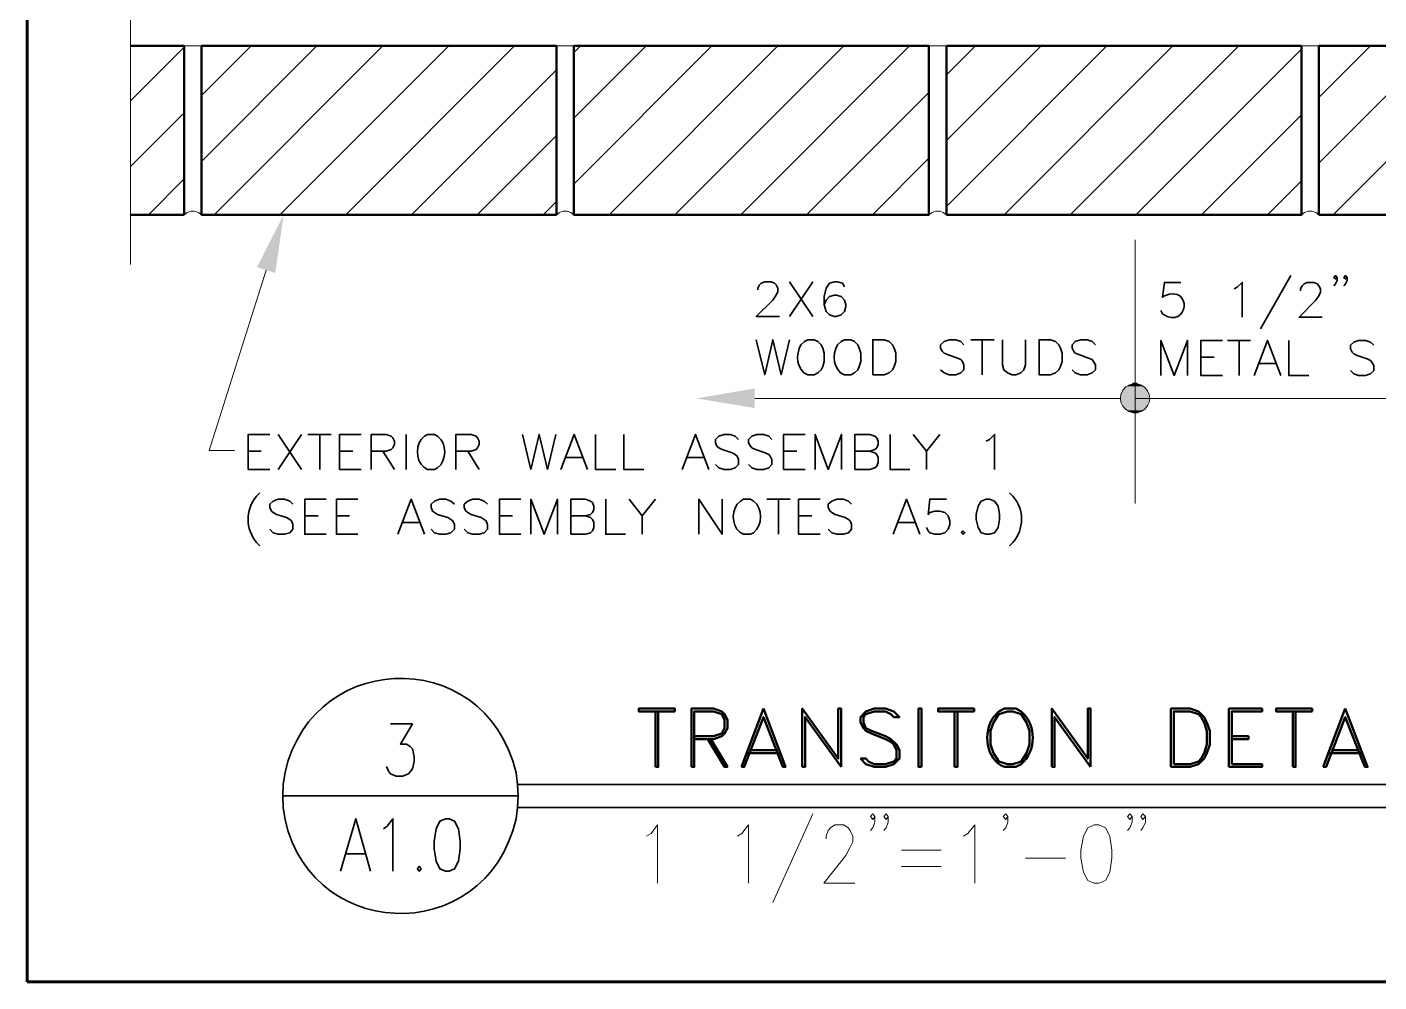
# Model space of a CAD drawing. Header units: inches. Extents: x 5 to 516, y -193 to 129.
# Drawn here: x 9.77 to 24.3, y 5.73 to 15.99 of the extents above; entities that cross this region are included whole.
import ezdxf

# ---------------------------------------------------------------- set-up
doc = ezdxf.new("R2010")
doc.units = ezdxf.units.IN
doc.header["$MEASUREMENT"] = 0
doc.layers.add('PDF_Geometry', color=7, linetype='Continuous')
doc.layers.add('PDF_Solid Fills', color=7, linetype='Continuous')

msp = doc.modelspace()

# ---------------------------------------------------------------- hatches: boundary and pattern name
at = {"layer": 'PDF_Solid Fills', "transparency": 33554559}
for points in [[(21.5303014, 12.0643336), (21.5269681, 12.0510003), (21.8269681, 12.0510003), (21.8203014, 12.0643336)], [(21.5436342, 12.0910001), (21.5369675, 12.0776667), (21.536961, 12.0776673), (21.5302944, 12.0643339), (21.8202944, 12.0643339), (21.8136277, 12.0776673), (21.8136342, 12.0776667), (21.8069676, 12.0910001)], [(21.5636266, 12.1143333), (21.5536266, 12.101), (21.5536304, 12.1010005), (21.5436304, 12.0910005), (21.8069638, 12.0910005), (21.7969638, 12.1010005), (21.79696, 12.101), (21.7902933, 12.1143333)], [(21.5869692, 12.1343333), (21.5736358, 12.1243333), (21.5636364, 12.1143337), (21.7903031, 12.1143337), (21.7769692, 12.1243333), (21.7669692, 12.1343333)], [(21.6403003, 12.1576666), (21.6236337, 12.1543332), (21.613631, 12.1476667), (21.6136348, 12.147667), (21.5969681, 12.1410003), (21.5869654, 12.1343339), (21.7669654, 12.1343339), (21.7536348, 12.1410003), (21.7403014, 12.147667), (21.7402976, 12.1476667), (21.7236337, 12.1543332), (21.7136337, 12.1576666)], [(21.6536331, 12.1610006), (21.6402998, 12.1576673), (21.7136331, 12.1576673), (21.6936331, 12.1610006)], [(21.5202917, 12.0210004), (21.5202917, 12.0043337), (21.833625, 12.0043337), (21.8302917, 12.0210004)], [(21.5202917, 12.0043335), (21.5202917, 11.9910002), (21.8302917, 11.9910002), (21.833625, 12.0043335)], [(21.5202917, 11.9909999), (21.523625, 11.9776666), (21.5236282, 11.9776671), (21.5269616, 11.9610004), (21.8269616, 11.9610004), (21.8302949, 11.9776671), (21.8302917, 11.9776666), (21.8302917, 11.9909999)], [(21.5269648, 12.051), (21.5236315, 12.0343333), (21.5236282, 12.034334), (21.5202949, 12.0210007), (21.8302949, 12.0210007), (21.8302949, 12.034334), (21.8302982, 12.0343333), (21.8269649, 12.051)], [(21.5269648, 11.9610003), (21.5302982, 11.9476669), (21.8202982, 11.9476669), (21.8269649, 11.9610003)], [(21.5303014, 11.9476666), (21.5369681, 11.9343333), (21.536961, 11.9343338), (21.5436277, 11.9210005), (21.8069611, 11.9210005), (21.8136277, 11.9343338), (21.8136348, 11.9343333), (21.8203014, 11.9476666)], [(21.5436342, 11.9210002), (21.5536342, 11.9076669), (21.7969676, 11.9076669), (21.8069676, 11.9210002)], [(21.5536304, 11.9076665), (21.5636304, 11.8976665), (21.5636266, 11.897667), (21.5736266, 11.887667), (21.5736364, 11.8876674), (21.5869697, 11.8776674), (21.7669697, 11.8776674), (21.7769697, 11.8876674), (21.77696, 11.887667), (21.7902933, 11.897667), (21.7902971, 11.8976665), (21.7969638, 11.9076665)], [(21.5869692, 11.8776669), (21.5969692, 11.8710003), (21.5969654, 11.8710005), (21.6136321, 11.8643339), (21.7402987, 11.8643339), (21.7536321, 11.8710005), (21.7536359, 11.8710003), (21.7669692, 11.8776669)], [(21.6136348, 11.8643333), (21.6236348, 11.8576666), (21.6402976, 11.8543336), (21.6536337, 11.8510004), (21.6836331, 11.8476672), (21.6936337, 11.8510004), (21.713631, 11.8543336), (21.723631, 11.8576669), (21.7236348, 11.8576666), (21.7403014, 11.8643333)]]:
    msp.add_hatch(color=256, dxfattribs=at).paths.add_polyline_path(points)

# ---------------------------------------------------------------- linework, layer by layer
at = {"layer": 'PDF_Geometry', "lineweight": 60}
for points in [[(144.7703083, 5.7343364), (144.7703083, 95.731007), (9.7736341, 95.731007), (9.7736341, 5.7343364)], [(136.7703009, 28.2343348), (9.7736273, 28.2343348), (9.7736273, 5.734333), (144.7703015, 5.734333)]]:
    msp.add_lwpolyline(points, dxfattribs=at)
at = {"layer": 'PDF_Geometry', "lineweight": 15}
for points in [[(10.8836263, 22.4410011), (10.8836263, 19.2610007), (10.640293, 19.1043341), (11.1269597, 19.0443342), (10.8836263, 18.8876675), (10.8836263, 13.4443336)], [(11.4603001, 15.7776671), (10.8836334, 15.2010003)], [(11.4603001, 15.7910007), (11.6469668, 15.7910007)], [(12.8869631, 15.7910007), (11.646963, 14.5510006)], [(12.180298, 15.7910007), (11.6469646, 15.2576673)], [(13.5936282, 15.7910007), (11.7836279, 13.9776673)], [(14.3036298, 15.7910007), (12.4902964, 13.9776673)], [(15.0102949, 15.7910007), (13.1969615, 13.9776673)], [(15.4603004, 15.7910007), (15.6469671, 15.7910007)], [(16.4236251, 15.7910007), (15.6469584, 15.014334)], [(15.71696, 15.7910007), (15.64696, 15.7210007)], [(17.1303038, 15.7910007), (15.6469703, 14.3076672)], [(17.8369689, 15.7910007), (16.0269686, 13.9776673)], [(18.5469706, 15.7910007), (16.7336371, 13.9776673)], [(19.2536357, 15.7910007), (17.4403022, 13.9776673)], [(19.4603007, 15.7910007), (19.6503007, 15.7910007)], [(21.3736309, 15.7910007), (19.6502975, 14.0643339)], [(20.6669659, 15.7910007), (19.6502992, 14.774334)], [(19.9603008, 15.7910007), (19.6503007, 15.4810007)], [(22.080296, 15.7910007), (20.2702958, 13.9776673)], [(22.7902977, 15.7910007), (20.9769643, 13.9776673)], [(23.4636376, 15.757667), (21.6836374, 13.9776668)], [(23.4636376, 15.7910007), (23.6503043, 15.7910007)], [(24.910293, 15.7910007), (23.6502929, 14.5310006)], [(24.2036279, 15.7910007), (23.6502945, 15.2376673)], [(25.6169717, 15.7910007), (23.8036382, 13.9776673)], [(15.4603004, 15.5343343), (13.9036336, 13.9776675)], [(19.4603007, 15.2910007), (18.1469673, 13.9776673)], [(11.4603001, 15.0710003), (10.8836334, 14.4943336)], [(23.4636376, 15.0510002), (22.3903042, 13.9776668)], [(15.4603004, 14.8276675), (14.6103003, 13.9776674)], [(19.4603007, 14.5843339), (18.853634, 13.9776672)], [(11.4603001, 14.3643335), (11.0769667, 13.9776668)], [(23.4636376, 14.3410002), (23.0969709, 13.9776669)], [(15.4603004, 14.1210007), (15.3169671, 13.9776674)], [(11.6469592, 13.9776673), (11.6136258, 14.0010006), (11.5736258, 14.0143339), (11.5336258, 14.0143339), (11.4936258, 14.0010006), (11.4602925, 13.9776673)], [(15.6469595, 13.9776673), (15.6136261, 14.0010006), (15.5769595, 14.0143339), (15.5336261, 14.0143339), (15.4936261, 14.0010006), (15.4602928, 13.9776673)], [(19.6502964, 13.9776673), (19.6136297, 14.0010006), (19.5769631, 14.0143339), (19.5336297, 14.0143339), (19.496963, 14.0010006), (19.4602964, 13.9776673)], [(23.6502967, 13.9776673), (23.6169634, 14.0010006), (23.5769634, 14.0143339), (23.53363, 14.0143339), (23.4969634, 14.0010006), (23.46363, 13.9776673)], [(21.6769621, 10.8743336), (21.6769621, 13.7076672)], [(12.3436281, 13.3810002), (11.7302947, 11.4443334), (12.0002947, 11.4443334)], [(21.8102993, 11.9276669), (21.8269659, 11.9643335), (21.8336326, 12.0043335), (21.8269659, 12.0476669), (21.8102993, 12.0843335)], [(17.5902919, 12.0043335), (21.5202921, 12.0043335), (20.5069588, 12.0043335)], [(21.5236326, 12.0476669), (21.5202993, 12.0043335), (21.5236326, 11.9643335)], [(26.6202948, 12.0043335), (21.6769609, 12.0043335), (22.3436276, 12.0043335)], [(16.4269617, 7.3009996), (16.4769617, 7.3309996), (16.5469617, 7.4209996), (16.5469617, 6.7943329)], [(17.4036328, 7.3009996), (17.4502995, 7.3309996), (17.5236328, 7.4209996), (17.5236328, 6.7943329)], [(18.2136372, 7.541), (17.7836372, 6.5876666)], [(18.3569613, 7.271), (18.3569613, 7.301), (18.3802947, 7.361), (18.403628, 7.391), (18.4502947, 7.421), (18.5469613, 7.421), (18.593628, 7.391), (18.6169613, 7.361), (18.643628, 7.301), (18.643628, 7.241), (18.6169613, 7.181), (18.5702947, 7.0943333), (18.333628, 6.7943333), (18.6669614, 6.7943333)], [(18.8803039, 7.5109996), (18.8569706, 7.4809996), (18.8336373, 7.5109996), (18.8569706, 7.5409996), (18.8803039, 7.5109996), (18.8803039, 7.4509996), (18.8569706, 7.3909996), (18.8336373, 7.3609996)], [(19.023628, 7.5109996), (19.0002947, 7.4809996), (18.9769614, 7.5109996), (19.0002947, 7.5409996), (19.023628, 7.5109996), (19.023628, 7.4509996), (19.0002947, 7.3909996), (18.9769614, 7.3609996)], [(19.8336325, 7.3009996), (19.8802991, 7.3309996), (19.9536325, 7.4209996), (19.9536325, 6.7943329)], [(20.3103035, 7.5109996), (20.2869702, 7.4809996), (20.2603035, 7.5109996), (20.2869702, 7.5409996), (20.3103035, 7.5109996), (20.3103035, 7.4509996), (20.2869702, 7.3909996), (20.2603035, 7.3609996)], [(21.6436369, 7.5109996), (21.6203036, 7.4809996), (21.5936369, 7.5109996), (21.6203036, 7.5409996), (21.6436369, 7.5109996), (21.6436369, 7.4509996), (21.6203036, 7.3909996), (21.5936369, 7.3609996)], [(21.7869611, 7.5109996), (21.7602944, 7.4809996), (21.7369611, 7.5109996), (21.7602944, 7.5409996), (21.7869611, 7.5109996), (21.7869611, 7.4509996), (21.7602944, 7.3909996), (21.7369611, 7.3609996)], [(19.1669657, 7.1509998), (19.5936324, 7.1509998)], [(19.1669657, 6.9743335), (19.5936324, 6.9743335)], [(20.5002992, 7.0643332), (20.9269659, 7.0643332)]]:
    msp.add_lwpolyline(points, dxfattribs=at)
at = {"layer": 'PDF_Geometry', "lineweight": 50}
for points in [[(10.8836263, 15.7910007), (11.460293, 15.7910007), (11.460293, 13.9776673), (10.8836263, 13.9776673)], [(16.5236278, 8.6410003), (16.5236278, 8.0443336)], [(16.55363, 8.6410003), (16.55363, 8.0443336), (16.52363, 8.0443336)], [(16.9402924, 8.3443332), (17.1469591, 8.3443332), (17.2369591, 8.3743332), (17.2669591, 8.4043332), (17.2969591, 8.4609999), (17.2969591, 8.5509999), (17.2669591, 8.6109999), (17.2369591, 8.6409999), (17.1469591, 8.6709999), (16.9102924, 8.6709999), (16.9102924, 8.0443332)], [(16.9402945, 8.3743336), (17.1469612, 8.3743336), (17.2369612, 8.4043336), (17.2669612, 8.4610003), (17.2669612, 8.5510003), (17.2369612, 8.6110003), (17.1469612, 8.6410003), (16.9402945, 8.6410003), (16.9402945, 8.0443336), (16.9102945, 8.0443336)], [(17.683635, 8.6710002), (17.9203017, 8.0443335), (17.893635, 8.0443335), (17.683635, 8.5810002), (17.4769683, 8.0443335), (17.4469683, 8.0443335)], [(17.683635, 8.6709999), (17.4469683, 8.0443332)], [(18.5169684, 8.0443332), (18.5169684, 8.6709999), (18.4869684, 8.6709999), (18.4869684, 8.1343332), (18.1003017, 8.6709999), (18.1003017, 8.0443332)], [(18.5169706, 8.0443335), (18.1303039, 8.5810002), (18.1303039, 8.0443335), (18.1003039, 8.0443335)], [(19.7369663, 8.6410003), (19.7369663, 8.0443336)], [(19.7669685, 8.6410003), (19.7669685, 8.0443336), (19.7369685, 8.0443336)], [(20.4536282, 8.6409999), (20.3936282, 8.6709999), (20.2736281, 8.6709999), (20.2136281, 8.6409999), (20.1536281, 8.5809999)], [(21.1969681, 8.0443332), (21.1969681, 8.6709999), (21.1669681, 8.6709999), (21.1669681, 8.1343332), (20.7803014, 8.6709999), (20.7803014, 8.0443332)], [(21.1969702, 8.0443335), (20.8103035, 8.5810002), (20.8103035, 8.0443335), (20.7803035, 8.0443335)], [(23.0403021, 8.6709999), (22.6836354, 8.6709999), (22.6836354, 8.0443332)], [(23.0403043, 8.6710003), (23.0403043, 8.6410003), (22.7136376, 8.6410003), (22.7136376, 8.0743336)], [(23.3702945, 8.6410003), (23.3702945, 8.0443336)], [(23.4002967, 8.6410003), (23.4002967, 8.0443336), (23.3702967, 8.0443336)], [(23.9336355, 8.6710002), (24.1736355, 8.0443335), (24.1436355, 8.0443335), (23.9336355, 8.5810002), (23.7269688, 8.0443335), (23.6969688, 8.0443335)], [(23.9336355, 8.6709999), (23.6969688, 8.0443332)], [(17.0869688, 8.344333), (17.2669688, 8.0443329), (17.2969688, 8.0443329), (17.1169688, 8.344333)], [(22.7136376, 8.3743334), (22.8936376, 8.3743334), (22.8936376, 8.3443334), (22.7136376, 8.3443334)], [(17.5036355, 8.1943331), (17.8636355, 8.1943331)], [(17.5336377, 8.2243336), (17.8336377, 8.2243336)], [(23.756959, 8.1943331), (24.1136257, 8.1943331)], [(23.7869612, 8.2243336), (24.0836279, 8.2243336)], [(20.2736281, 8.0443332), (20.3936282, 8.0443332), (20.4536282, 8.0743332)], [(22.7136376, 8.0743329), (23.0403043, 8.0743329), (23.0403043, 8.0443329), (22.6836376, 8.0443329)]]:
    msp.add_lwpolyline(points, dxfattribs=at)
for points in [[(15.4603004, 15.7910007), (15.4603004, 13.9776673), (11.6469668, 13.9776673), (11.6469668, 15.7910007)], [(19.4603007, 15.7910007), (19.4603007, 13.9776673), (15.6469671, 13.9776673), (15.6469671, 15.7910007)], [(23.4636376, 15.7910007), (23.4636376, 13.9776673), (19.650304, 13.9776673), (19.650304, 15.7910007)], [(27.4636379, 15.7910007), (27.4636379, 13.9776673), (23.6503043, 13.9776673), (23.6503043, 15.7910007)], [(21.6836353, 12.1610006), (21.6936353, 12.1610006), (21.6536353, 12.1610006)], [(16.7302951, 8.6409999), (16.3436284, 8.6409999), (16.3436284, 8.6709999), (16.7302951, 8.6709999)], [(18.72697, 8.1343335), (18.7836367, 8.0743335), (18.8736367, 8.0443335), (18.9936367, 8.0443335), (19.0836367, 8.0743335), (19.1436367, 8.1343335), (19.1436367, 8.2243335), (19.1136367, 8.2843335), (19.0536367, 8.3443335), (18.9936367, 8.3743335), (18.8436367, 8.4310002), (18.7836367, 8.4610002), (18.75697, 8.5210002), (18.75697, 8.5810002), (18.7836367, 8.6110002), (18.8736367, 8.6410002), (18.9936367, 8.6410002), (19.0536367, 8.6110002), (19.0836367, 8.5810002), (19.1436367, 8.5810002), (19.0836367, 8.6410002), (18.9936367, 8.6710002), (18.8736367, 8.6710002), (18.7836367, 8.6410002), (18.72697, 8.5810002), (18.72697, 8.5210002), (18.75697, 8.4610002), (18.7836367, 8.4310002), (18.8436367, 8.4043335), (18.9936367, 8.3443335), (19.0536367, 8.3143335), (19.0836367, 8.2843335), (19.1136367, 8.2243335), (19.1136367, 8.1343335), (19.0836367, 8.1043335), (18.9936367, 8.0743335), (18.8736367, 8.0743335), (18.8136367, 8.1043335), (18.7836367, 8.1343335)], [(19.3803018, 8.0443332), (19.3803018, 8.6709999), (19.3503018, 8.6709999), (19.3503018, 8.0443332)], [(19.9469701, 8.6409999), (19.5603034, 8.6409999), (19.5603034, 8.6709999), (19.9469701, 8.6709999)], [(20.3036303, 8.6410003), (20.2136303, 8.6110003), (20.1536303, 8.5210003), (20.1236303, 8.4310003), (20.1236303, 8.2843336), (20.1536303, 8.1943336), (20.2136303, 8.1043336), (20.3036303, 8.0743336), (20.3636303, 8.0743336), (20.4536303, 8.1043336), (20.510297, 8.1943336), (20.540297, 8.2843336), (20.540297, 8.4310003), (20.510297, 8.5210003), (20.4536303, 8.6110003), (20.3636303, 8.6410003)], [(22.0603036, 8.0443332), (22.2669703, 8.0443332), (22.3569703, 8.0743332), (22.4169703, 8.1343332), (22.4469703, 8.1943332), (22.4769703, 8.2843332), (22.4769703, 8.4309999), (22.4469703, 8.5209999), (22.4169703, 8.5809999), (22.3569703, 8.6409999), (22.2669703, 8.6709999), (22.0603036, 8.6709999)], [(22.0902922, 8.0743336), (22.2669589, 8.0743336), (22.3569589, 8.1043336), (22.3869589, 8.1343336), (22.4169589, 8.1943336), (22.4469589, 8.2843336), (22.4469589, 8.4310003), (22.4169589, 8.5210003), (22.3869589, 8.5810003), (22.3569589, 8.6110003), (22.2669589, 8.6410003), (22.0902922, 8.6410003)], [(23.5769617, 8.6409999), (23.190295, 8.6409999), (23.190295, 8.6709999), (23.5769617, 8.6709999)]]:
    msp.add_lwpolyline(points, close=True, dxfattribs=at)
at = {"layer": 'PDF_Geometry', "lineweight": 35}
for points in [[(17.6236306, 13.1710003), (17.6236306, 13.187667), (17.6402973, 13.2243336), (17.6602973, 13.2410003), (17.696964, 13.257667), (17.766964, 13.257667), (17.8036307, 13.2410003), (17.8202973, 13.2243336), (17.836964, 13.187667), (17.836964, 13.1510003), (17.8202973, 13.1143336), (17.7836307, 13.0610003), (17.606964, 12.8843336), (17.856964, 12.8843336)], [(17.9636372, 13.2576668), (18.2136372, 12.8843335)], [(18.2136372, 13.2576668), (17.9636372, 12.8843335)], [(18.5536302, 13.204334), (18.5336302, 13.2410006), (18.4802968, 13.2576673), (18.4469635, 13.2576673), (18.3936302, 13.2410006), (18.3569635, 13.1876673), (18.3369635, 13.0976673), (18.3369635, 13.0076673), (18.3569635, 12.9376673), (18.3936302, 12.9010006), (18.4469635, 12.8843339), (18.4636302, 12.8843339), (18.5169635, 12.9010006), (18.5536302, 12.9376673), (18.5702968, 12.9910006), (18.5702968, 13.0076673), (18.5536302, 13.0610006), (18.5169635, 13.0976673), (18.4636302, 13.114334), (18.4469635, 13.114334), (18.3936302, 13.0976673), (18.3569635, 13.0610006), (18.3369635, 13.0076673)], [(22.166966, 13.2510004), (21.9902993, 13.2510004), (21.9702993, 13.0910004), (21.9902993, 13.1076671)], [(22.7403031, 13.1810007), (22.7736365, 13.1976674), (22.8269698, 13.2510007), (22.8269698, 12.8776674)], [(23.3469655, 13.3243333), (23.0236322, 12.7509999)], [(23.4536279, 13.1610007), (23.4536279, 13.1810007), (23.4702945, 13.214334), (23.4902945, 13.234334), (23.5236279, 13.2510007), (23.5969612, 13.2510007), (23.6302945, 13.234334), (23.6502945, 13.214334), (23.6669612, 13.1810007), (23.6669612, 13.144334), (23.6502945, 13.1076674), (23.6136279, 13.054334), (23.4369612, 12.8776673), (23.6869612, 12.8776673)], [(23.8469656, 13.3043341), (23.8269656, 13.2876675), (23.8102989, 13.3043341), (23.8269656, 13.3243341), (23.8469656, 13.3043341), (23.8469656, 13.2710008), (23.8269656, 13.2343341), (23.8102989, 13.2143341)], [(23.9536279, 13.3043341), (23.9369612, 13.2876675), (23.9169612, 13.3043341), (23.9369612, 13.3243341), (23.9536279, 13.3043341), (23.9536279, 13.2710008), (23.9369612, 13.2343341), (23.9169612, 13.2143341)], [(21.9702993, 12.9110004), (21.9536326, 12.9476671)], [(17.6069613, 12.6343334), (17.6969613, 12.2576667), (17.7836279, 12.6343334), (17.873628, 12.2576667), (17.963628, 12.6343334)], [(18.1602925, 12.2576667), (18.2302925, 12.2576667), (18.2669591, 12.2776667), (18.3036258, 12.311), (18.3202925, 12.3476667), (18.3369592, 12.401), (18.3369592, 12.491), (18.3202925, 12.5443334), (18.3036258, 12.581), (18.2669591, 12.6143334), (18.2302925, 12.6343334), (18.1602925, 12.6343334), (18.1236258, 12.6143334), (18.0869591, 12.581)], [(18.5536302, 12.2576667), (18.6236302, 12.2576667), (18.6602969, 12.2776667), (18.6969635, 12.311), (18.7136302, 12.3476667), (18.7302969, 12.401), (18.7302969, 12.491), (18.7136302, 12.5443334), (18.6969635, 12.581), (18.6602969, 12.6143334), (18.6236302, 12.6343334), (18.5536302, 12.6343334), (18.5169635, 12.6143334), (18.4802968, 12.581)], [(19.836969, 12.5810005), (19.8036357, 12.6143338), (19.7503024, 12.6343339), (19.676969, 12.6343339), (19.6236357, 12.6143338), (19.586969, 12.5810005), (19.586969, 12.5443338), (19.606969, 12.5076672), (19.6236357, 12.4910005), (19.6603024, 12.4743338), (19.766969, 12.4376672), (19.8036357, 12.4210005), (19.8203024, 12.4010005), (19.836969, 12.3643338), (19.836969, 12.3110005), (19.8036357, 12.2776672), (19.7503024, 12.2576672), (19.676969, 12.2576672), (19.6236357, 12.2776672), (19.586969, 12.3110005)], [(19.9102926, 12.6343334), (20.1602926, 12.6343334)], [(20.0336379, 12.6343334), (20.0336379, 12.2576667)], [(20.2502992, 12.6343334), (20.2502992, 12.3643334), (20.2669658, 12.311), (20.3036325, 12.2776667), (20.3569658, 12.2576667), (20.3936325, 12.2576667), (20.4469658, 12.2776667), (20.4802992, 12.311), (20.5002992, 12.3643334), (20.5002992, 12.6343334)], [(21.2502992, 12.5810005), (21.2136326, 12.6143338), (21.1602992, 12.6343339), (21.0902992, 12.6343339), (21.0336325, 12.6143338), (21.0002992, 12.5810005), (21.0002992, 12.5443338), (21.0169659, 12.5076672), (21.0336325, 12.4910005), (21.0702992, 12.4743338), (21.1769659, 12.4376672), (21.2136326, 12.4210005), (21.2302992, 12.4010005), (21.2502992, 12.3643338), (21.2502992, 12.3110005), (21.2136326, 12.2776672), (21.1602992, 12.2576672), (21.0902992, 12.2576672), (21.0336325, 12.2776672), (21.0002992, 12.3110005)], [(21.9536277, 12.2510004), (21.9536277, 12.627667), (22.0969611, 12.2510004), (22.2402944, 12.627667), (22.2402944, 12.2510004)], [(22.6136376, 12.2510004), (22.3803042, 12.2510004), (22.3803042, 12.627667), (22.6136376, 12.627667)], [(22.666966, 12.627667), (22.916966, 12.627667)], [(22.7936343, 12.627667), (22.7936343, 12.2510003)], [(22.9536278, 12.2510004), (23.0969612, 12.627667), (23.2402945, 12.2510004)], [(23.3269596, 12.627667), (23.3269596, 12.2510003), (23.5436262, 12.2510003)], [(24.2403033, 12.5743333), (24.2036366, 12.6076666), (24.1503033, 12.6276666), (24.0769699, 12.6276666), (24.0236366, 12.6076666), (23.9903032, 12.5743333), (23.9903032, 12.5376666), (24.0069699, 12.5009999), (24.0236366, 12.4843333), (24.0603033, 12.4643333), (24.1669699, 12.4309999), (24.2036366, 12.4109999), (24.2203033, 12.3943333), (24.2403033, 12.3576666), (24.2403033, 12.3043332), (24.2036366, 12.2676666), (24.1503033, 12.2509999), (24.0769699, 12.2509999), (24.0236366, 12.2676666), (23.9903032, 12.3043332)], [(22.3803042, 12.4476667), (22.5236375, 12.4476667)], [(23.006959, 12.377667), (23.186959, 12.377667)], [(12.3802958, 11.2409998), (12.1502958, 11.2409998), (12.1502958, 11.6176665), (12.3802958, 11.6176665)], [(12.4702964, 11.6176673), (12.7202964, 11.2410006)], [(12.7202964, 11.6176673), (12.4702964, 11.2410006)], [(12.7902969, 11.6176673), (13.0402969, 11.6176673)], [(12.9169652, 11.6176673), (12.9169652, 11.2410006)], [(13.3636368, 11.2409998), (13.1303035, 11.2409998), (13.1303035, 11.6176665), (13.3636368, 11.6176665)], [(13.4702964, 11.2409998), (13.4702964, 11.6176665), (13.6302965, 11.6176665), (13.6836298, 11.5976665), (13.7036298, 11.5809999), (13.7202965, 11.5443332), (13.7202965, 11.5076665), (13.7036298, 11.4743332), (13.6836298, 11.4543332), (13.6302965, 11.4376665), (13.4702964, 11.4376665)], [(13.8469648, 11.6176673), (13.8469648, 11.2410006)], [(14.1836255, 11.5976673), (14.1502922, 11.6176673), (14.0769588, 11.6176673), (14.0436255, 11.5976673), (14.0069588, 11.564334)], [(14.3803036, 11.2409998), (14.3803036, 11.6176665), (14.5436369, 11.6176665), (14.5969702, 11.5976665), (14.6136369, 11.5809999), (14.6303036, 11.5443332), (14.6303036, 11.5076665), (14.6136369, 11.4743332), (14.5969702, 11.4543332), (14.5436369, 11.4376665), (14.3803036, 11.4376665)], [(15.0969649, 11.6176673), (15.1836315, 11.2410006), (15.2736315, 11.6176673), (15.3636316, 11.2410006), (15.4536316, 11.6176673)], [(15.5069584, 11.2409998), (15.6502917, 11.6176665), (15.7936251, 11.2409998)], [(15.8803037, 11.6176673), (15.8803037, 11.2410006), (16.0969704, 11.2410006)], [(16.1836349, 11.6176673), (16.1836349, 11.2410006), (16.4003016, 11.2410006)], [(16.8103032, 11.2409998), (16.9536366, 11.6176665), (17.0969699, 11.2409998)], [(17.4169656, 11.5643336), (17.3802989, 11.5976669), (17.3269656, 11.6176669), (17.2569656, 11.6176669), (17.2036322, 11.5976669), (17.1669656, 11.5643336), (17.1669656, 11.5276669), (17.1836322, 11.4910003), (17.2036322, 11.4743336), (17.2402989, 11.4543336), (17.3469656, 11.4210003), (17.3802989, 11.4010002), (17.4002989, 11.3843336), (17.4169656, 11.3476669), (17.4169656, 11.2943336), (17.3802989, 11.2576669), (17.3269656, 11.2410002), (17.2569656, 11.2410002), (17.2036322, 11.2576669), (17.1669656, 11.2943336)], [(17.7736279, 11.5643336), (17.7402946, 11.5976669), (17.6869613, 11.6176669), (17.6136279, 11.6176669), (17.5602946, 11.5976669), (17.5236279, 11.5643336), (17.5236279, 11.5276669), (17.5436279, 11.4910003), (17.5602946, 11.4743336), (17.5969613, 11.4543336), (17.7036279, 11.4210003), (17.7402946, 11.4010002), (17.7569613, 11.3843336), (17.7736279, 11.3476669), (17.7736279, 11.2943336), (17.7402946, 11.2576669), (17.6869613, 11.2410002), (17.6136279, 11.2410002), (17.5602946, 11.2576669), (17.5236279, 11.2943336)], [(18.1302963, 11.2409998), (17.9002963, 11.2409998), (17.9002963, 11.6176665), (18.1302963, 11.6176665)], [(18.2403028, 11.2409998), (18.2403028, 11.6176665), (18.3803028, 11.2409998), (18.5236361, 11.6176665), (18.5236361, 11.2409998)], [(18.6669657, 11.2409998), (18.6669657, 11.6176665), (18.8269657, 11.6176665), (18.880299, 11.5976665), (18.900299, 11.5809999), (18.9169657, 11.5443332), (18.9169657, 11.5076665), (18.900299, 11.4743332), (18.880299, 11.4543332), (18.8269657, 11.4376665), (18.6669657, 11.4376665)], [(19.043634, 11.6176673), (19.043634, 11.2410006), (19.2569674, 11.2410006)], [(19.293634, 11.6176673), (19.4369674, 11.4376673), (19.4369674, 11.2410006)], [(19.5769593, 11.6176673), (19.4369592, 11.4376673)], [(20.0769593, 11.5443336), (20.113626, 11.5643336), (20.1669593, 11.6176669), (20.1669593, 11.2410002)], [(12.1502958, 11.437667), (12.2902958, 11.437667)], [(13.1303035, 11.437667), (13.2736368, 11.437667)], [(13.5969647, 11.437667), (13.7202981, 11.2410003)], [(14.5069583, 11.437667), (14.6302916, 11.2410003)], [(15.5603031, 11.3676673), (15.7403031, 11.3676673)], [(16.8636344, 11.3676673), (17.0436344, 11.3676673)], [(17.9002963, 11.437667), (18.0436296, 11.437667)], [(18.8269592, 11.437667), (18.8802925, 11.4210003), (18.9002925, 11.4010003), (18.9169592, 11.367667), (18.9169592, 11.3143336), (18.9002925, 11.277667), (18.8802925, 11.257667), (18.8269592, 11.2410003), (18.6669592, 11.2410003)], [(14.0769588, 11.2410006), (14.1502922, 11.2410006), (14.1836255, 11.2576673)], [(12.2736275, 10.9909998), (12.2369608, 10.9543331)], [(12.6303034, 10.8676672), (12.5969701, 10.9010006), (12.5403034, 10.9210006), (12.4703034, 10.9210006), (12.4169701, 10.9010006), (12.3803034, 10.8676672), (12.3803034, 10.8310006), (12.4003034, 10.7943339), (12.4169701, 10.7776672), (12.4536367, 10.7576672), (12.5603034, 10.7243339), (12.5969701, 10.7043339), (12.6136368, 10.6876672), (12.6303034, 10.6510006), (12.6303034, 10.5976672), (12.5969701, 10.5610006), (12.5403034, 10.5443339), (12.4703034, 10.5443339), (12.4169701, 10.5610006), (12.3803034, 10.5976672)], [(12.9869582, 10.5443335), (12.7569582, 10.5443335), (12.7569582, 10.9210002), (12.9869582, 10.9210002)], [(13.3269647, 10.5443335), (13.0969647, 10.5443335), (13.0969647, 10.9210002), (13.3269647, 10.9210002)], [(13.7569582, 10.5443335), (13.9002916, 10.9210002), (14.0436249, 10.5443335)], [(14.3636342, 10.8676672), (14.3269675, 10.9010006), (14.2736342, 10.9210006), (14.2036342, 10.9210006), (14.1503008, 10.9010006), (14.1136342, 10.8676672), (14.1136342, 10.8310006), (14.1303008, 10.7943339), (14.1503008, 10.7776672), (14.1836342, 10.7576672), (14.2936342, 10.7243339), (14.3269675, 10.7043339), (14.3469675, 10.6876672), (14.3636342, 10.6510006), (14.3636342, 10.5976672), (14.3269675, 10.5610006), (14.2736342, 10.5443339), (14.2036342, 10.5443339), (14.1503008, 10.5610006), (14.1136342, 10.5976672)], [(14.7202965, 10.8676672), (14.6836299, 10.9010006), (14.6302965, 10.9210006), (14.5602965, 10.9210006), (14.5069632, 10.9010006), (14.4702965, 10.8676672), (14.4702965, 10.8310006), (14.4869632, 10.7943339), (14.5069632, 10.7776672), (14.5436299, 10.7576672), (14.6502965, 10.7243339), (14.6836299, 10.7043339), (14.7036299, 10.6876672), (14.7202965, 10.6510006), (14.7202965, 10.5976672), (14.6836299, 10.5610006), (14.6302965, 10.5443339), (14.5602965, 10.5443339), (14.5069632, 10.5610006), (14.4702965, 10.5976672)], [(15.0769649, 10.5443335), (14.8469648, 10.5443335), (14.8469648, 10.9210002), (15.0769649, 10.9210002)], [(15.1836348, 10.5443335), (15.1836348, 10.9210002), (15.3269681, 10.5443335), (15.4703015, 10.9210002), (15.4703015, 10.5443335)], [(15.6136343, 10.5443335), (15.6136343, 10.9210002), (15.7736343, 10.9210002), (15.8269676, 10.9010002), (15.8469676, 10.8843335), (15.8636343, 10.8476668), (15.8636343, 10.8110002), (15.8469676, 10.7776668), (15.8269676, 10.7576668), (15.7736343, 10.7410002), (15.6136343, 10.7410002)], [(15.9903026, 10.9210001), (15.9903026, 10.5443334), (16.203636, 10.5443334)], [(16.2403026, 10.9210001), (16.3803026, 10.7410001), (16.3803026, 10.5443334)], [(16.5236278, 10.9210001), (16.3802945, 10.7410001)], [(16.9903027, 10.5443335), (16.9903027, 10.9210002), (17.2403027, 10.5443335), (17.2403027, 10.9210002)], [(17.5769634, 10.9010001), (17.5436301, 10.9210001), (17.4702968, 10.9210001), (17.4369634, 10.9010001), (17.4002968, 10.8676668)], [(17.7202968, 10.9210001), (17.9702968, 10.9210001)], [(17.8469651, 10.9210001), (17.8469651, 10.5443334)], [(18.2936367, 10.5443335), (18.0603033, 10.5443335), (18.0603033, 10.9210002), (18.2936367, 10.9210002)], [(18.6303039, 10.8676672), (18.5969706, 10.9010006), (18.5436372, 10.9210006), (18.4703039, 10.9210006), (18.4169706, 10.9010006), (18.3803039, 10.8676672), (18.3803039, 10.8310006), (18.4003039, 10.7943339), (18.4169706, 10.7776672), (18.4536372, 10.7576672), (18.5603039, 10.7243339), (18.5969706, 10.7043339), (18.6136372, 10.6876672), (18.6303039, 10.6510006), (18.6303039, 10.5976672), (18.5969706, 10.5610006), (18.5436372, 10.5443339), (18.4703039, 10.5443339), (18.4169706, 10.5610006), (18.3803039, 10.5976672)], [(19.0769592, 10.5443335), (19.2202926, 10.9210002), (19.3636259, 10.5443335)], [(19.6502964, 10.9210001), (19.4702964, 10.9210001), (19.4536297, 10.7576668), (19.4702964, 10.7776668), (19.5236297, 10.7943334), (19.5769631, 10.7943334), (19.6336297, 10.7776668), (19.6669631, 10.7410001), (19.6869631, 10.6876668), (19.6869631, 10.6510001), (19.6669631, 10.5976667), (19.6336297, 10.5610001), (19.5769631, 10.5443334), (19.5236297, 10.5443334), (19.4702964, 10.5610001), (19.4536297, 10.5810001), (19.436963, 10.6176668)], [(20.3269593, 10.9909998), (20.363626, 10.9543331)], [(12.7569582, 10.7409998), (12.9002915, 10.7409998)], [(13.0969647, 10.7409998), (13.2369647, 10.7409998)], [(13.810303, 10.6710001), (13.9869697, 10.6710001)], [(14.8469648, 10.7409998), (14.9869649, 10.7409998)], [(15.7736278, 10.7409998), (15.8269611, 10.7243331), (15.8469611, 10.7043331), (15.8636278, 10.6709998), (15.8636278, 10.6176664), (15.8469611, 10.5809998), (15.8269611, 10.5609998), (15.7736278, 10.5443331), (15.6136278, 10.5443331)], [(18.0603033, 10.7409998), (18.2036367, 10.7409998)], [(19.133627, 10.6710001), (19.3102937, 10.6710001)], [(17.4702968, 10.5443334), (17.5436301, 10.5443334), (17.5769634, 10.5610001)], [(12.2369608, 10.4543331), (12.2736275, 10.4209998)], [(20.363626, 10.4543331), (20.3269593, 10.4209998)], [(13.6769615, 8.5076664), (13.9136282, 8.5076664), (13.7836282, 8.2909998), (13.8502948, 8.2909998), (13.8902948, 8.2643331), (13.9136282, 8.2376664), (13.9336282, 8.1576664), (13.9336282, 8.1043331), (13.9136282, 8.0243331), (13.8702948, 7.9709997), (13.8069615, 7.9443331), (13.7402948, 7.9443331), (13.6769615, 7.9709997), (13.6569615, 7.9976664), (13.6336282, 8.0509997)], [(12.5236264, 7.8576665), (12.5202931, 7.7343332), (12.5236264, 7.6076665)], [(15.02696, 7.4876665), (15.0436266, 7.6076665), (15.0502933, 7.7343332), (15.0436266, 7.8576665), (15.02696, 7.9809998)], [(15.0436337, 7.8576666), (33.5669692, 7.8576666)], [(15.0502933, 7.7343332), (12.5202931, 7.7343332)], [(15.0436337, 7.6076665), (33.5669692, 7.6076665)], [(13.1402997, 6.924333), (13.303633, 7.4876664), (13.463633, 6.924333)], [(13.6036244, 7.3809998), (13.6436244, 7.4076664), (13.7036244, 7.4876664), (13.7036244, 6.9243331)], [(13.200304, 7.1109997), (13.4036374, 7.1109997)]]:
    msp.add_lwpolyline(points, dxfattribs=at)
for points in [[(18.8569614, 12.2576667), (18.8569614, 12.6343334), (18.9802947, 12.6343334), (19.033628, 12.6143334), (19.0702947, 12.5810001), (19.0869614, 12.5443334), (19.1069614, 12.4910001), (19.1069614, 12.4010001), (19.0869614, 12.3476668), (19.0702947, 12.3110001), (19.033628, 12.2776667), (18.9802947, 12.2576667)], [(20.6436369, 12.2576667), (20.6436369, 12.6343334), (20.7669702, 12.6343334), (20.8203035, 12.6143334), (20.8569702, 12.5810001), (20.8736369, 12.5443334), (20.8936369, 12.4910001), (20.8936369, 12.4010001), (20.8736369, 12.3476668), (20.8569702, 12.3110001), (20.8203035, 12.2776667), (20.7669702, 12.2576667)], [(20.0769593, 10.9210001), (20.023626, 10.9010001), (19.9902926, 10.8476668), (19.9702926, 10.7576668), (19.9702926, 10.7043334), (19.9902926, 10.6176668), (20.023626, 10.5610001), (20.0769593, 10.5443334), (20.113626, 10.5443334), (20.1669593, 10.5610001), (20.203626, 10.6176668), (20.2202926, 10.7043334), (20.2202926, 10.7576668), (20.203626, 10.8476668), (20.1669593, 10.9010001), (20.113626, 10.9210001)], [(19.8269593, 10.5810004), (19.8102926, 10.5610004), (19.8269593, 10.5443337), (19.8469593, 10.5610004)], [(14.2669681, 7.4876663), (14.206968, 7.4609997), (14.166968, 7.3809997), (14.146968, 7.244333), (14.146968, 7.164333), (14.166968, 7.0309996), (14.206968, 6.9509996), (14.2669681, 6.924333), (14.3069681, 6.924333), (14.3669681, 6.9509996), (14.4069681, 7.0309996), (14.4269681, 7.164333), (14.4269681, 7.244333), (14.4069681, 7.3809997), (14.3669681, 7.4609997), (14.3069681, 7.4876663)], [(13.9869659, 6.9776667), (13.9669659, 6.951), (13.9869659, 6.9243334), (14.0069659, 6.951)]]:
    msp.add_lwpolyline(points, close=True, dxfattribs=at)
at = {"layer": 'PDF_Geometry', "lineweight": 15}
msp.add_lwpolyline([(21.2369664, 7.4209998), (21.1669664, 7.3909998), (21.1202998, 7.3009998), (21.0936331, 7.1509998), (21.0936331, 7.0643331), (21.1202998, 6.9143331), (21.1669664, 6.8243331), (21.2369664, 6.7943331), (21.2869664, 6.7943331), (21.3569664, 6.8243331), (21.4036331, 6.9143331), (21.4269665, 7.0643331), (21.4269665, 7.1509998), (21.4036331, 7.3009998), (21.3569664, 7.3909998), (21.2869664, 7.4209998)], close=True, dxfattribs=at)
at = {"layer": 'PDF_Geometry', "lineweight": 35}
for points in [[(21.9902993, 13.1076671), (22.2987438, 13.2337227), (22.2525771, 12.7356671), (21.9702993, 12.9110004)], [(18.0869591, 12.581), (18.0262369, 12.4807778), (18.0355702, 12.3027222), (18.1602925, 12.2576667)], [(18.4802968, 12.581), (18.4195746, 12.4807778), (18.4289079, 12.3027222), (18.5536302, 12.2576667)], [(14.0069588, 11.564334), (13.9377366, 11.4696673), (13.9562921, 11.2847784), (14.0769588, 11.2410006)], [(14.1836255, 11.2576673), (14.2837366, 11.3381117), (14.2880699, 11.5194451), (14.1836255, 11.5976673)], [(12.2369608, 10.9543331), (12.1170719, 10.7995553), (12.1193497, 10.6096664), (12.2369608, 10.4543331)], [(17.5769634, 10.5610001), (17.6770746, 10.6414445), (17.6814079, 10.8227779), (17.5769634, 10.9010001)], [(20.363626, 10.9543331), (20.4876815, 10.8123887), (20.4855149, 10.5968331), (20.363626, 10.4543331)], [(17.4002968, 10.8676668), (17.3310745, 10.7730001), (17.3496301, 10.5880556), (17.4702968, 10.5443334)], [(15.02696, 7.9809998), (14.6899044, 9.4016111), (12.7192931, 9.3050556), (12.5236264, 7.8576665)], [(12.5236264, 7.6076665), (12.7159042, 6.1605553), (14.6984044, 6.0659441), (15.02696, 7.4876665)]]:
    msp.add_open_spline(points, degree=3, dxfattribs=at)
at = {"layer": 'PDF_Geometry', "lineweight": 15}
for points in [[(21.8102993, 12.0843335), (21.7462437, 12.2007224), (21.5631881, 12.1848891), (21.5236326, 12.0476669)], [(21.5236326, 11.9643335), (21.563577, 11.8303335), (21.7399104, 11.8056668), (21.8102993, 11.9276669)]]:
    msp.add_open_spline(points, degree=3, dxfattribs=at)
at = {"layer": 'PDF_Geometry', "lineweight": 50}
for points in [[(20.1536281, 8.5809999), (20.0424615, 8.4146666), (20.0679615, 8.1234443), (20.2736281, 8.0443332)], [(20.4536282, 8.0743332), (20.6170726, 8.2131666), (20.6170726, 8.5021666), (20.4536282, 8.6409999)]]:
    msp.add_open_spline(points, degree=3, dxfattribs=at)
at = {"layer": 'PDF_Solid Fills', "lineweight": 50, "transparency": 33554559}
for points in [[(12.2436253, 13.4143339), (12.530292, 13.9776673), (12.440292, 13.3510006)], [(17.5902919, 11.9010002), (16.9636252, 12.0043335), (17.5902919, 12.1110002)]]:
    msp.add_solid(points, dxfattribs=at)

doc.saveas('drawing.dxf')
